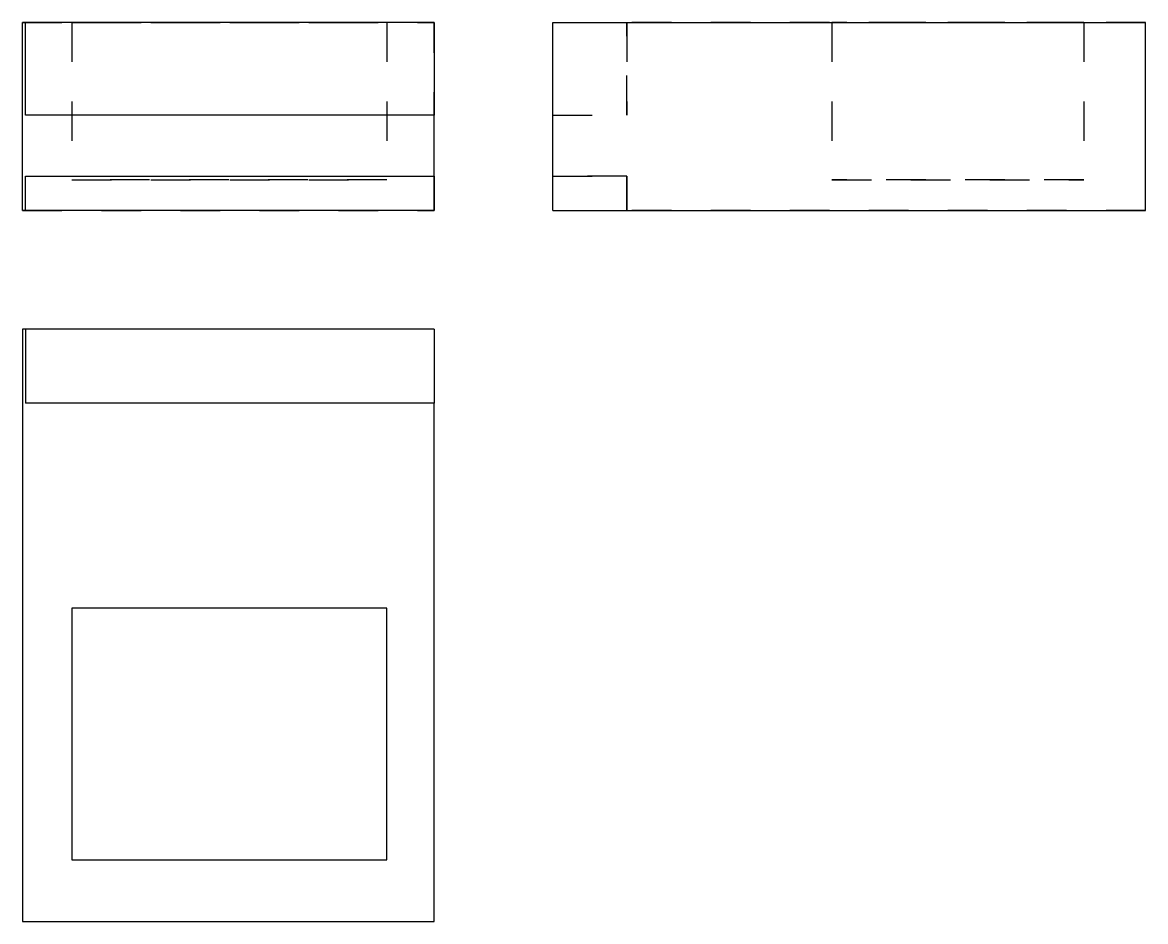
# Model space of a CAD drawing. Extents: x 0 to 2.84, y 0 to 2.28.
import ezdxf

# ---------------------------------------------------------------- set-up
doc = ezdxf.new("R2010")
doc.units = 0
doc.linetypes.add('HIDDEN', pattern=[0.075, 0.050025, -0.024975])
for name, color, linetype in [('FRONT', 7, 'CONTINUOUS'), ('FRONT_HID', 7, 'HIDDEN'), ('LEFT', 7, 'CONTINUOUS'), ('LEFT_HID', 7, 'HIDDEN'), ('TOP', 7, 'CONTINUOUS')]:
    doc.layers.add(name, color=color, linetype=linetype)

msp = doc.modelspace()

# ---------------------------------------------------------------- linework, layer by layer
at = {"layer": 'FRONT'}
for p, q in [((0, 1.8), (0, 2.276563)), ((0.007812, 2.276563), (0, 2.276563)), ((1.042105, 2.276563), (0.007813, 2.276563)), ((0.007813, 2.042188), (0.007813, 2.276563)), ((1.042105, 2.276563), (1.042105, 2.042188)), ((1.042105, 2.042188), (0.007813, 2.042188)), ((1.042105, 1.8875), (1.042105, 2.042188)), ((0.007813, 1.8), (0.007813, 1.8875)), ((0.007813, 1.8875), (1.042105, 1.8875)), ((1.042105, 1.8875), (1.042105, 1.8)), ((0.007812, 1.8), (0, 1.8)), ((1.042105, 1.8), (0.007813, 1.8))]:
    msp.add_line(p, q, dxfattribs=at)
at = {"layer": 'FRONT_HID', "linetype": 'HIDDEN'}
for p, q in [((0, 2.276563), (1.042105, 2.276563)), ((0.125, 2.276563), (0.921875, 2.276563)), ((0.921875, 2.276563), (0.125, 2.276563)), ((0.125, 2.276563), (0.125, 1.878125)), ((0.125, 2.276563), (0.125, 1.878125)), ((0.921875, 2.276563), (0.921875, 1.878125)), ((0.921875, 2.276563), (0.921875, 1.878125)), ((1.042105, 1.8), (1.042105, 2.276563)), ((0.125, 1.878125), (0.921875, 1.878125)), ((0.921875, 1.878125), (0.125, 1.878125)), ((0, 1.8), (1.042105, 1.8))]:
    msp.add_line(p, q, dxfattribs=at)
at = {"layer": 'LEFT'}
for p, q in [((1.342105, 1.8), (1.342105, 2.276563)), ((1.342105, 2.276563), (2.842105, 2.276563)), ((2.842105, 1.8), (2.842105, 2.276563)), ((1.342105, 1.8), (2.842105, 1.8))]:
    msp.add_line(p, q, dxfattribs=at)
at = {"layer": 'LEFT_HID', "linetype": 'HIDDEN'}
for p, q in [((1.342105, 2.276563), (1.529605, 2.276563)), ((1.342105, 2.042188), (1.342105, 2.276563)), ((2.842105, 2.276563), (1.529605, 2.276563)), ((1.529605, 2.276563), (1.529605, 2.042188)), ((1.529605, 2.042188), (1.529605, 2.276563)), ((2.048355, 2.276563), (2.685855, 2.276563)), ((2.685855, 2.276563), (2.048355, 2.276563)), ((2.048355, 2.276563), (2.048355, 1.878125)), ((2.048355, 2.276563), (2.048355, 1.878125)), ((2.685855, 2.276563), (2.685855, 1.878125)), ((2.685855, 2.276563), (2.685855, 1.878125)), ((1.342105, 2.042188), (1.529605, 2.042188)), ((1.342105, 1.8875), (1.342105, 2.042188)), ((1.342105, 2.042188), (1.529605, 2.042188)), ((1.529605, 1.8875), (1.342105, 1.8875)), ((1.342105, 1.8), (1.342105, 1.8875)), ((1.342105, 1.8875), (1.529605, 1.8875)), ((1.529605, 1.8875), (1.529605, 1.8)), ((1.529605, 1.8), (1.529605, 1.8875)), ((2.685855, 1.878125), (2.048355, 1.878125)), ((2.048355, 1.878125), (2.685855, 1.878125)), ((1.342105, 1.8), (1.529605, 1.8)), ((2.842105, 1.8), (1.529605, 1.8))]:
    msp.add_line(p, q, dxfattribs=at)
at = {"layer": 'TOP'}
for p, q in [((0, 1.5), (0, 0)), ((0.007812, 1.5), (0, 1.5)), ((0.007813, 1.5), (0.007813, 1.3125)), ((1.042105, 1.5), (0.007813, 1.5)), ((1.042105, 1.5), (1.042105, 1.3125)), ((1.042105, 1.3125), (0.007813, 1.3125)), ((1.042105, 0), (1.042105, 1.3125)), ((0.125, 0.79375), (0.125, 0.15625)), ((0.921875, 0.79375), (0.125, 0.79375)), ((0.921875, 0.15625), (0.921875, 0.79375)), ((0.125, 0.15625), (0.921875, 0.15625)), ((0, 0), (1.042105, 0))]:
    msp.add_line(p, q, dxfattribs=at)

doc.saveas('drawing.dxf')
